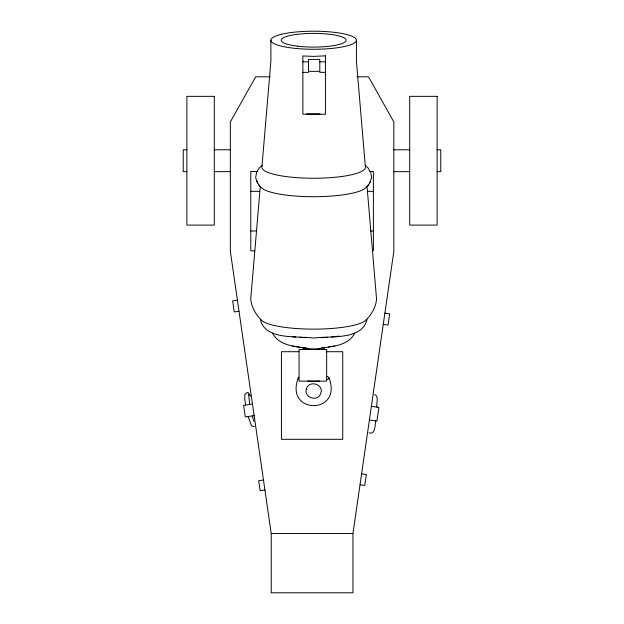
<?xml version="1.0" encoding="UTF-8"?>
<svg xmlns="http://www.w3.org/2000/svg" width="624" height="624" viewBox="0 0 624 624"><rect width="100%" height="100%" fill="white"/><g stroke="black" fill="none" stroke-linecap="round" stroke-linejoin="round"><path stroke-width="0.94" d="M376.966 407.129C375.913 403.642 379.454 396.084 374.54 394.547M260.278 186.42L250.723 299.216C251.542 307.507 256.113 315.214 262.174 320.791A53.297 11.263 0 0 0 313.654 329.137A53.297 11.263 0 0 0 365.134 320.791C371.186 315.214 375.757 307.507 376.576 299.216L367.029 186.42M248.656 395.039L248.695 394.61L249.67 404.446M366.998 319.27C362.357 340.915 329.035 335.556 313.654 338.114C298.264 335.556 264.943 340.915 260.309 319.27M270.27 76.807L255.684 76.807L230.342 121.922L230.342 251.339L271.214 533.473L271.214 592.8L352.958 592.8L352.958 533.473L393.838 251.339L393.838 121.922L368.495 76.807L356.827 76.807M375.757 420.896C374.884 424.663 375.679 434.967 369.002 432.853M256.597 172.38L255.637 177.785L257.634 182.91M369.673 182.91L371.67 177.785L370.711 172.38M298.233 377.996C284.396 414.851 342.911 414.851 329.066 377.996M256.659 181.327L259.537 185.975L262.174 188.37A53.297 11.263 0 0 0 313.654 196.716A53.297 11.263 0 0 0 365.134 188.37L368.706 184.447M257.548 170.781L259.459 167.716L262.064 165.29M367.762 185.975L370.648 181.327M354.728 333.115C351.094 340.844 342.623 344.471 334.698 346.031L318.88 348.613M328.536 347.03L334.698 346.031M237.424 300.222L232.643 300.916L234.25 311.961L239.023 311.267M252.463 404.04L243.594 405.327L245.271 416.933L254.147 415.646M263.468 480.02L258.695 480.706L260.13 490.651L264.911 489.957M319.995 113.896L306.478 113.864M254.358 426.707L251.636 426.059L248.141 416.52M302.882 61.831L308.521 61.831M319.792 61.831L325.432 61.831M308.521 71.354L319.792 71.354M302.882 72.353L308.521 72.353L308.521 59.405L319.792 59.405L319.792 72.353L325.432 72.353M186.88 149.783L183.222 149.783L183.222 171.655L186.88 171.655M214.305 149.783L230.342 149.783M393.838 149.783L409.695 149.783M437.12 149.783L440.778 149.783L440.778 171.655L437.12 171.655M257.595 171.514L250.778 171.514L250.778 250.84L254.67 250.84M369.502 171.514L373.394 171.514L373.394 250.84M214.305 171.655L230.342 171.655M393.838 171.655L409.695 171.655M250.778 191.342L259.537 191.342M367.559 191.342L373.394 191.342M250.778 231.005L256.62 231.005M370.477 231.005L373.394 231.005M298.951 351.71L281.432 351.71L281.432 439.312L342.74 439.312L342.74 351.71L326.196 351.71M271.214 533.473L352.958 533.473M384.883 313.147L389.657 313.841L388.034 325.049L383.253 324.355M371.381 406.325L378.893 407.41L376.912 421.067L369.4 419.975M361.6 473.842L366.382 474.529L364.798 485.456L360.017 484.762M272.571 333.115C279.068 346.195 296.065 346.375 308.428 348.613M292.609 346.031L306.259 348.262M365.243 165.29L367.84 167.716L369.751 170.781M258.601 184.447L259.537 185.975M250.676 396.17L248.352 392.613L246.815 392.652L244.873 394.313L244.756 398.97L245.622 405.031M252.236 415.927L253.898 421.364M356.421 40.24A42.767 9.04 0 0 1 292.266 48.064A42.767 9.04 0 0 1 292.266 32.409A42.767 9.04 0 0 1 356.421 40.24L356.421 61.136L365.414 167.31A51.761 10.936 0 0 1 313.654 178.246A51.761 10.936 0 0 1 261.893 167.31L270.886 61.136L270.886 40.24M324.106 347.654L324.106 349.557M303.194 347.654L303.194 349.557M327.007 376.366A15.421 3.26 0 0 1 327.007 379.618M319.55 380.999A15.421 3.26 0 0 1 307.749 380.999M298.763 378.838A15.421 3.26 0 0 1 298.763 377.146M323.755 347.272A10.452 2.207 0 0 1 315.019 348.894A10.452 2.207 0 0 1 304.598 347.802M338.902 336.094A42.97 9.079 0 0 1 337.046 336.359M335.135 336.609A42.97 9.079 0 0 1 331.508 336.999M327.694 337.327A42.97 9.079 0 0 1 321.126 337.685M306.181 337.685A42.97 9.079 0 0 1 299.614 337.327M295.792 336.999A42.97 9.079 0 0 1 292.165 336.609M306.322 389.064C303.599 397.894 317.951 402.09 320.705 393.549C324.597 384.228 308.646 379.517 306.322 389.064M325.432 55.84L313.654 56.394L302.882 55.949L302.882 114.247L325.432 114.247L325.432 55.84M214.305 96.346L186.88 96.346L186.88 225.1L214.305 225.1L214.305 96.346M437.12 96.346L409.695 96.346L409.695 225.1L437.12 225.1L437.12 96.346M326.656 349.518L299.06 349.518L299.06 381.131L326.656 381.131L326.656 349.518M297.437 46.168A32.425 6.848 0 0 0 346.07 40.24A32.425 6.848 0 0 0 297.437 34.304A32.425 6.848 0 0 0 297.437 46.168"/></g></svg>
